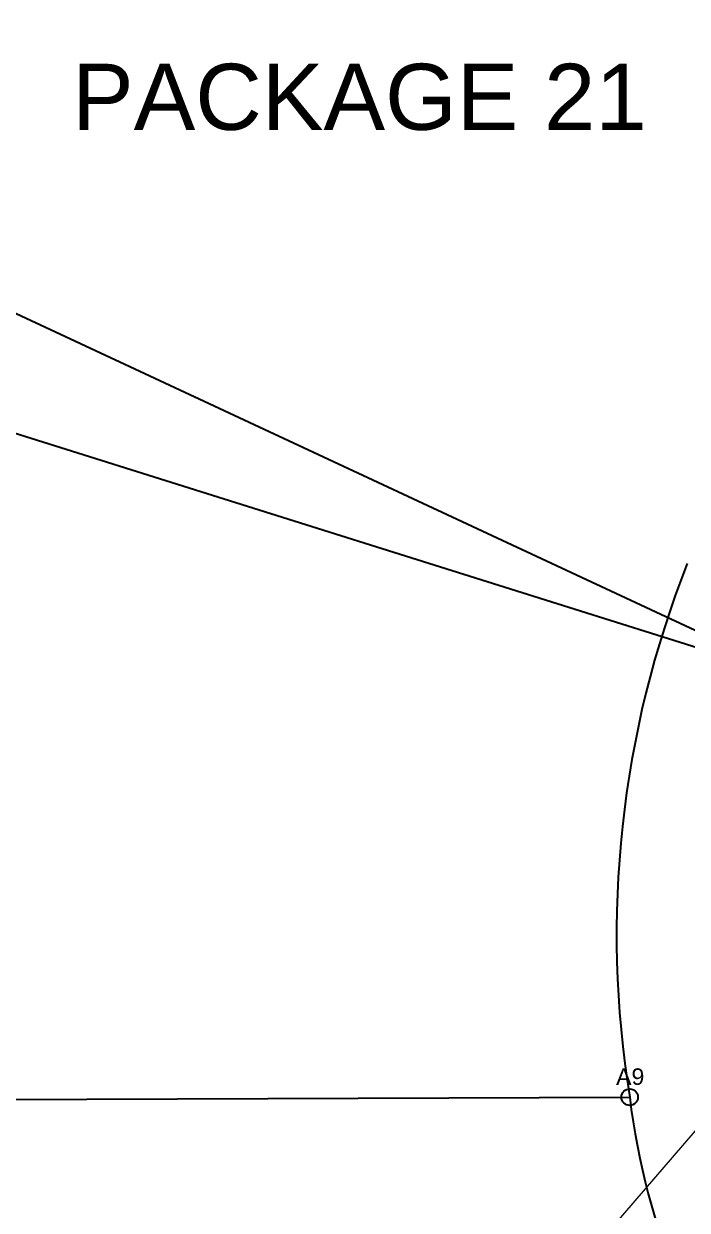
# Model space of a CAD drawing. Header units: millimetres. Extents: x 832508 to 836017, y 816085 to 819654.
# Drawn here: x 834034.6 to 834115, y 818013.4 to 818157.1 of the extents above; entities that cross this region are included whole.
import ezdxf

# ---------------------------------------------------------------- set-up
doc = ezdxf.new("R2010")
doc.units = ezdxf.units.MM
doc.header["$LTSCALE"] = 10
doc.linetypes.add('HIDDEN', pattern=[9.525, 6.35, -3.175])
doc.linetypes.add('PHANTOM', pattern=[2.5, 1.25, -0.25, 0.25, -0.25, 0.25, -0.25])
for name, color, linetype in [('BLOCK PLAN BOUNDARY(OFF)', 7, 'Continuous'), ('DLN030_1', 1, 'Continuous'), ('DLN040__PACKAGE', 3, 'Continuous'), ('DLN910(1-500)', 7, 'Continuous'), ('DLN914(1-500)', 3, 'PHANTOM')]:
    doc.layers.add(name, color=color, linetype=linetype)
doc.layers.add('DLN_140', color=1, linetype='Continuous', lineweight=5)
doc.styles.get("Standard").update_dxf_attribs({"font": 'arial.ttf'})
doc.styles.add('SWIS721 LT', font='swiss.ttf')
doc.dimstyles.new('ISO-25', dxfattribs={"dimtxt": 2.5, "dimasz": 2.5, "dimexe": 1.25, "dimexo": 0.625, "dimtad": 1, "dimdec": 3, "dimdsep": 46, "dimtxsty": 'Standard', "dimcen": 2.5, "dimadec": 4, "dimazin": 0, "dimtfac": 1, "dimtdec": 3, "dimtmove": 2, "dimatfit": 3, "dimfxl": 0, "dimarcsym": 0})

# ---------------------------------------------------------------- blocks, each defined once
blk = doc.blocks.new('*D34')
at = {"layer": 'Defpoints', "color": 0}
for p in [(833976.91, 818125.28), (834122.68, 818079.48)]:
    blk.add_point(p, dxfattribs=at)
at = {"layer": 'DLN030_1', "color": 0, "linetype": 'Continuous', "lineweight": -2}
for p, q in [((833975.48, 818125.73), (833974.05, 818126.18)), ((834122.68, 818079.48), (833976.91, 818125.28))]:
    blk.add_line(p, q, dxfattribs=at)
at = {"layer": 'DLN030_1', "color": 0}
blk.add_solid([(833975.56, 818125.97), (833975.41, 818125.5), (833976.91, 818125.28)], dxfattribs=at)
at = {"layer": 'DLN030_1', "color": 0, "insert": (834001.61, 818119.85), "char_height": 2.5, "attachment_point": 5, "rotation": 342.5565}
blk.add_mtext('R152.8', dxfattribs=at)
blk = doc.blocks.new('*D35')
at = {"layer": 'Defpoints', "color": 0}
for p in [(833963.89, 818154.55), (834128.99, 818077.51)]:
    blk.add_point(p, dxfattribs=at)
at = {"layer": 'DLN030_1', "color": 0, "linetype": 'Continuous', "lineweight": -2}
for p, q in [((833962.53, 818155.19), (833961.17, 818155.82)), ((834128.99, 818077.51), (833963.89, 818154.55))]:
    blk.add_line(p, q, dxfattribs=at)
at = {"layer": 'DLN030_1', "color": 0}
blk.add_solid([(833962.63, 818155.41), (833962.42, 818154.96), (833963.89, 818154.55)], dxfattribs=at)
at = {"layer": 'DLN030_1', "color": 0, "insert": (833997.61, 818141.22), "char_height": 2.5, "attachment_point": 5, "rotation": 334.9853}
blk.add_mtext('R182.193', dxfattribs=at)

msp = doc.modelspace()

# ---------------------------------------------------------------- linework, layer by layer
at = {"layer": 'BLOCK PLAN BOUNDARY(OFF)', "color": 3, "linetype": 'PHANTOM', "ltscale": 1000}
msp.add_arc((834228.7222, 818046.7853), 122.3113, 158.442469, 189.248904, dxfattribs=at)
at = {"layer": 'DLN910(1-500)'}
msp.add_circle((834108.001, 818027.127), 1, dxfattribs=at)
at = {"layer": 'DLN914(1-500)', "color": 5, "ltscale": 10}
msp.add_lwpolyline([(834250.936, 818252.057), (834045.337, 818251.946), (834029.85, 818232.687), (834030.052, 818201, 0.2255065), (833969.964, 818084.414), (833969.89, 818040.227), (833984.641, 818026.7), (834108.001, 818027.127, 0.59973194), (834250.993, 817971.639)], format="xyb", dxfattribs=at)
at = {"layer": 'DLN_140', "linetype": 'HIDDEN', "ltscale": 5}
msp.add_lwpolyline([(833753.1697, 817601.656), (834133.8007, 818043.7835)], dxfattribs=at)

# ---------------------------------------------------------------- texts
at = {"layer": 'DLN040__PACKAGE', "color": 3, "style": 'SWIS721 LT'}
msp.add_text('PACKAGE 21', height=8, dxfattribs=at).set_placement((834040.4999, 818144.233))
at = {"layer": 'DLN910(1-500)', "style": 'SWIS721 LT'}
msp.add_text('A9', height=2, dxfattribs=at).set_placement((834106.3507, 818028.6114))

# ---------------------------------------------------------------- dimensions: what is measured, and where the dimension line sits
at = {"layer": 'DLN030_1'}
for center, mpoint, picture, middle in [((834128.9901, 818077.5131), (833963.8869, 818154.5535), '*D35', (833997.6067, 818141.215)), ((834122.6843, 818079.4801), (833976.9111, 818125.2841), '*D34', (834001.6067, 818119.8468))]:
    dim = msp.add_radius_dim(center=center, mpoint=mpoint, dimstyle='ISO-25', override={"dimscale": 1000, "dimtxt": 0.0025, "dimasz": 0.0015, "dimfxl": 15, "dimarcsym": 2}, dxfattribs=at)
    dim.commit()
    dim.dimension.update_dxf_attribs({"geometry": picture, "text_midpoint": middle, "dimtype": 164})

doc.saveas('drawing.dxf')
